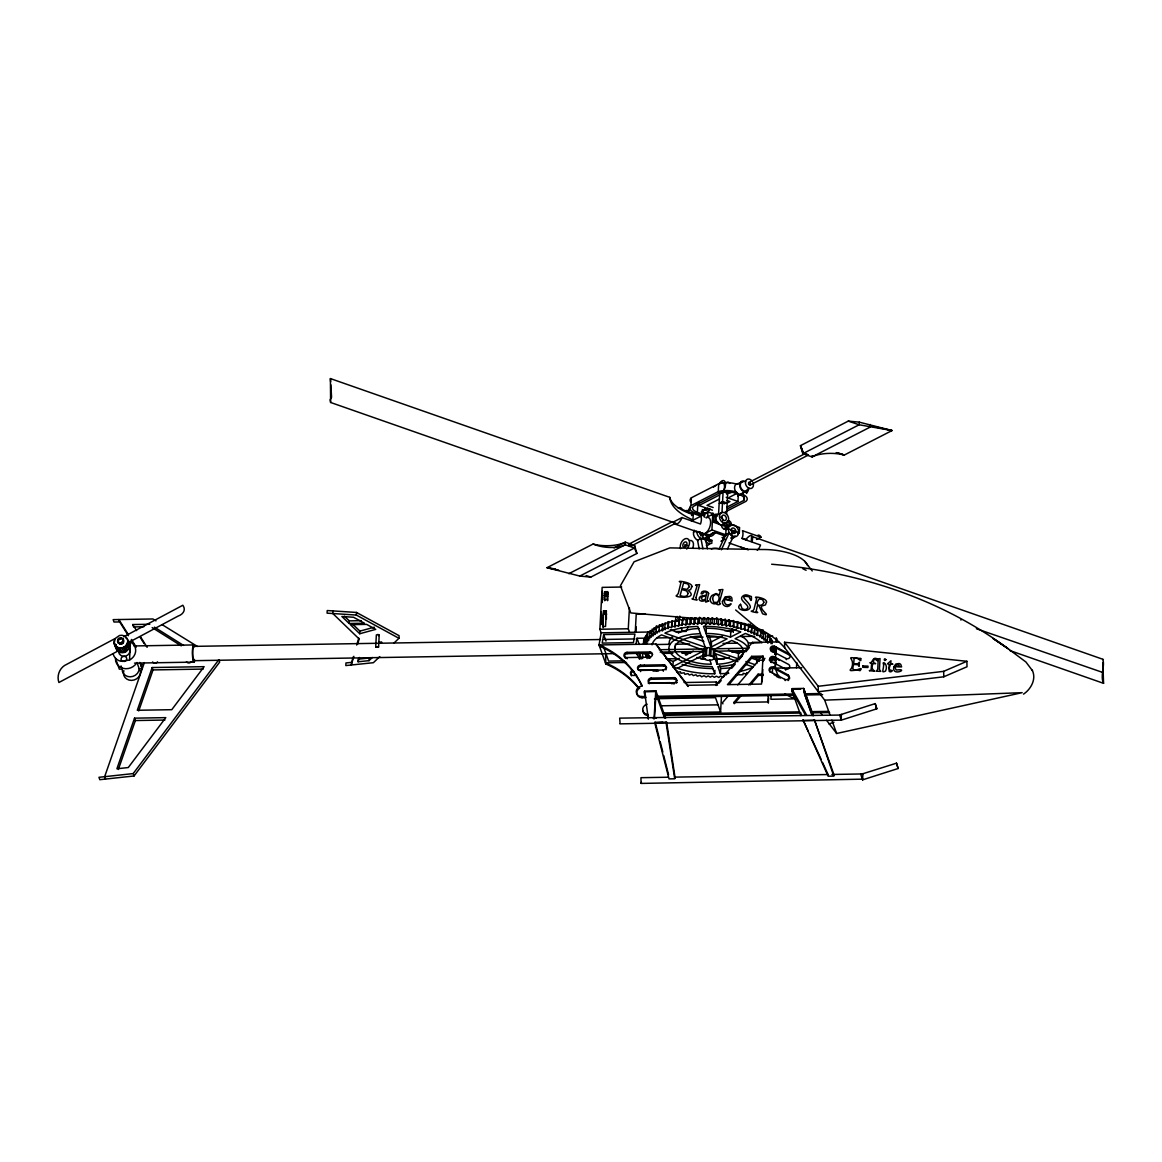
<?xml version="1.0" encoding="UTF-8"?>
<svg xmlns="http://www.w3.org/2000/svg" width="1162" height="1162" viewBox="0 0 1162 1162"><rect width="100%" height="100%" fill="white"/><g stroke="black" fill="none" stroke-linecap="round" stroke-linejoin="round"><path stroke-width="1.5" d="M125.496 637.662C131.451 640.044 125.467 648.556 120.557 647.902L120.499 652.478C126.411 654.061 131.829 647.19 128.488 641.86M775.911 646.668L775.272 668.135L778.671 677.664M776.071 641.293L776.172 637.72M118.509 640.32L118.568 638.577C131.19 635.73 115.241 650.328 118.568 638.577C113.934 646.087 127.762 644.707 122.446 639.289L123.012 639.042M602.497 592.605L602.497 596.15M775.824 657.707L775.272 668.135L801.853 667.685M775.998 654.221L776.376 647.263M776.652 642.034L776.826 638.563M113.193 654.003A11.504 10.327 -19.7 0 0 120.819 661.265L129.505 660.074L130.478 641.947L127.805 640.945M332.971 610.907L332.826 613.536L359.174 638.984L357.591 644.184M349.137 623.486L341.889 616.499L353.524 617.254L364.49 623.224L349.137 623.486L349.283 620.871L344.446 616.209M352.957 657.184L351.229 664.998L353.873 656.327M356.342 615.061L356.487 612.447L327.234 610.544L327.088 613.158L356.342 615.061L398.958 638.301L393.831 643.182M358.085 661.774L358.216 659.159L369.182 658.012L369.037 660.641L358.085 661.774L359.392 657.474M359.755 633.74L350.358 624.662L366.626 624.386L375.747 629.368L359.755 633.74L359.9 631.126L352.856 624.314M375.718 646.711L376.357 634.931L377.955 634.481L379.204 635.048L378.58 646.973L375.733 646.871L378.58 646.973M398.958 638.301L399.089 635.687L356.487 612.447M638.504 688.209A94.906 85.247 -19.7 0 0 605.838 664.025L599.026 644.954L601.161 632.825L599.882 629.252L602.148 587.376L621.685 587.042M600.754 624.357L601.291 612.127M601.858 601.655L602.424 591.182M602.192 601.001L602.279 602.526M602.381 597.5L602.453 598.72M607.581 591.647L607.581 600.696L607.392 595.133L604.56 595.176L604.748 600.739L604.327 599.548L604.748 591.705L607.581 591.647L607.9 594.871L607.479 593.68L604.632 593.724L605.068 594.915M603.122 627.698L603.427 612.97L606.273 612.926L606.419 619.186M629.572 632.346L628.293 628.773L629.426 607.842M634.568 545.414L634.423 548.028L636.907 553.461L590.79 577.107L579.78 576.062L547.011 567.681L593.114 544.034A23.008 8.7 -0.1 0 0 625.33 542.175L634.568 545.414L636.907 553.461M635.251 632.259L636.239 613.928L645.273 613.783M635.948 632.128L636.239 626.899M643.763 638.824L643.487 644.053L646.813 643.501L644.532 642.281L644.808 637.052M643.617 644.169L643.806 640.683M644.532 642.281L647.815 641.903L645.52 640.683L645.811 635.454M645.52 640.683L648.803 640.306L646.508 639.085L646.798 633.856M644.765 691.695L645.752 697.49M646.508 639.085L649.805 638.693L647.655 637.342L647.931 632.099L650.371 631.997M647.655 637.342L651.301 637.183L649.79 635.788L650.081 630.559L652.594 631.242M649.79 635.788L653.305 635.788L651.78 634.408L652.071 629.165L655.571 629.165M651.78 634.408L655.295 634.394L653.77 633.014L654.061 627.77L657.576 627.756M653.77 633.014L657.285 633L656.007 631.489L656.283 626.26L659.929 626.536M659.101 630.283L659.391 625.04L662.877 625.417L662.601 630.646L659.101 630.283L659.638 631.779L656.007 631.489M654.496 718.174L656.123 691.506L644.358 691.797L644.62 694.31L644.547 691.099L655.905 690.911L665.637 718.116M662.601 630.646L662.238 623.95L665.724 624.328M664.809 628.09L665.085 622.861L668.586 623.224L668.31 628.468L664.809 628.09L665.448 629.557L661.948 629.179M667.976 626.914L668.252 621.67L671.81 622.309L671.534 627.553L667.976 626.914L668.31 628.468M671.81 626.1L672.101 620.871L675.34 621.597L675.064 626.826L671.81 626.1L671.534 627.553M714.92 670.3L714.732 673.786A51.999 21.395 3.1 0 1 677.475 668.281L672.885 666.683L673.176 661.439L679.363 658.273M675.064 626.826L675.834 616.586M674.962 649.456L675.151 645.97M675.34 625.388L678.579 626.115L679.145 619.448L682.385 620.159L683.038 618.678L686.161 619.651L687.352 618.329L690.126 619.361L691.303 618.039L694.063 619.07L695.254 617.748L698.028 618.78L699.611 617.458L702.109 618.721L704.114 617.603L706.22 618.867L708.224 617.763L710.331 619.026L712.335 617.908L714.441 619.186L716.838 618.111L718.537 619.549L718.261 624.793L720.948 623.965L722.256 625.374L724.943 624.56L726.235 625.969L728.923 625.141L730.23 626.565L733.295 625.81L733.571 620.581L730.52 621.321L729.213 619.912L726.511 620.74L725.219 619.317L722.532 620.145L721.239 618.736L718.537 619.549M678.579 626.115L679.145 619.448M679.596 619.462L679.785 616.121M684.752 547.2L684.897 544.586L687.555 545.719M678.855 624.677L682.109 625.403L682.385 620.159M682.109 625.403L683.038 618.678L684.171 619.796M704.695 515.913A14.743 6.071 3.1 0 1 700.279 514.795L695.66 513.183A14.743 6.071 3.1 0 1 690.954 505.63L691.375 497.786L718.697 483.755A14.743 6.071 3.1 0 1 737.071 484.293L742.198 481.678M682.748 623.907L685.885 624.895L686.161 619.651M685.885 624.895L687.076 623.573L687.352 618.329M691.245 520.794L692.959 519.908L693.235 514.679A65.392 23.937 1.5 0 1 669.806 497.351L330.415 378.58L330.618 402.473L330.139 399.844L331.562 397.244L330.865 384.796M687.076 623.573L689.85 624.604L690.126 619.361M689.85 624.604L691.027 623.282L691.303 618.039L692.102 619.215M704.201 514.548A11.983 4.938 3.1 0 1 701.993 513.924L697.374 512.297L697.796 504.453A11.983 4.938 3.1 0 1 695.907 503.654M712.422 510.205L698.987 505.499L699.146 502.362M691.027 623.282L693.787 624.314L694.063 619.07M693.787 624.314L694.963 622.992L695.254 617.748L696.053 618.925M701.993 513.924L702.138 511.295M694.963 622.992L697.752 624.023L698.028 618.78M704.346 517.206L704.535 513.72L707.948 511.963L712.567 513.575L711.71 514.025M697.752 624.023L699.321 622.687L699.611 617.458L700.032 618.634M699.321 622.687L701.819 623.95L702.109 618.721M707.673 517.192L707.948 511.963M712.103 541.812L707.484 540.199L707.774 534.956L706.06 535.842L708.37 536.641L704.956 538.398L711.115 540.548M701.819 623.95L703.838 622.847L704.114 617.603L704.172 618.794M702.981 657.401L703.402 649.558C706.104 646.653 712.175 647.103 714.79 649.979L714.398 658.447C711.681 661.352 705.61 660.902 703.01 658.026L702.981 657.401C705.683 654.496 711.754 654.947 714.369 657.837L714.398 658.447M707.484 540.199L709.198 539.313L709.445 534.607M703.417 658.636L703.765 648.962L659.232 649.718M703.838 622.847L705.944 624.11L706.22 618.867M705.305 625.417L706.336 628.279L706.046 633.508A34.729 14.293 3.1 0 1 730.491 637.125L740.746 631.867A51.999 21.395 3.1 0 0 703.489 626.362L711.522 648.832L713.599 648.803L713.177 656.661M705.102 655.92L705.537 648.062L697.81 626.463A51.999 21.395 3.1 0 0 664.911 633.145L706.816 647.8L706.394 655.658M729.692 524.033L739.584 527.504L739.308 532.733L727.761 528.695L726.047 529.567L725.771 534.81L724.057 535.682L714.819 532.443L709.692 535.072L705.073 533.46L711.914 529.959L712.756 514.243L717.375 515.87M705.944 624.11L707.934 622.992L708.224 617.763L708.268 618.954M713.294 522.159L713.584 516.93L715.284 516.044L715.008 521.288L713.294 522.159L727.151 527.011M707.934 622.992L710.04 624.255L710.331 619.026M709.328 655.6L709.764 647.757L727.078 638.868A28.977 11.925 3.1 0 0 706.903 635.89M690.954 505.63L718.276 491.613L718.697 483.755M710.04 624.255L712.045 623.152L712.335 617.908L712.379 619.099M710.926 647.147L711.202 641.918L722.517 636.122M710.795 655.818L711.493 642.731L708.907 635.483M725.03 522.508A5.752 4.285 62.8 0 1 717.593 522.755A5.752 4.285 62.8 0 1 718.566 514.243L719.133 503.771L722.546 502.028L727.165 503.64L726.599 514.112A5.752 4.285 62.8 0 1 726.119 523.176A5.752 4.285 62.8 0 1 719.423 516.218A5.752 4.285 62.8 0 1 726.599 514.112M719.075 484.278A6.435 3.384 -70.7 0 1 724.246 480.836A6.435 3.384 -70.7 0 1 724.812 488.098A6.435 3.384 -70.7 0 1 719.728 492.804L719.162 503.277L722.575 501.519L727.194 503.146L727.761 492.673L723.142 491.061L693.264 506.443A11.983 4.938 3.1 0 0 697.374 512.297M716.518 619.259L716.838 618.111L716.562 623.34L714.165 624.415L714.441 619.186M714.034 659.043L714.383 649.369L731.682 640.48A28.977 11.925 3.1 0 1 742.402 648.323L743.259 650.705A28.977 11.925 3.1 0 1 738.219 658.796L734.82 660.539A28.977 11.925 3.1 0 1 716.998 664.17L714.31 656.617M722.546 502.028L721.98 512.5L718.566 514.243M722.575 501.519L723.142 491.061M716.998 664.17L717.288 658.927L715.56 654.104M716.155 685.478L716.344 681.992L684.055 682.53M720.948 623.965L721.239 618.736L720.542 619.854M722.256 625.374L722.532 620.145M728.806 673.205A51.999 21.395 3.1 0 1 720.411 673.699L720.687 668.455L719.67 665.594M726.047 529.567L723.737 528.768L728.865 526.139L729.14 520.896M724.943 624.56L725.219 619.317L724.522 620.435M663.182 712.96L720.6 711.986L721.457 696.285M726.235 625.969L726.511 620.74M728.923 625.141L729.213 619.912L728.516 621.031M730.23 626.565L730.52 621.321M730.491 637.125L730.782 631.881L736.635 628.889M726.918 507.111L737.957 501.447L738.378 493.603M734.355 622.12L737.55 621.641L737.26 626.87L734.064 627.349L733.571 620.581M727.601 508.753L743.68 500.502L743.941 495.796M737.957 623.108L741.138 622.614L740.862 627.858L737.667 628.337L737.55 621.641L736.156 622.614M741.472 651.49A28.977 11.925 3.1 0 1 738.509 653.567L738.219 658.796L714.819 650.604L713.729 651.693M741.545 624.081L744.726 623.602L744.45 628.831L741.254 629.325L741.138 622.614L739.744 623.587M745.147 625.069L748.662 624.706L748.459 626.231L751.93 626.115L751.64 631.358L748.168 631.46L748.372 629.935L744.857 630.312L744.726 623.602L743.346 624.575M751.582 536.568C750.303 551.718 757.421 526.066 745.67 539.604M748.168 631.46L748.662 624.706L746.963 625.563M715.545 648.774L748.081 648.222L748.372 642.993A34.729 14.293 3.1 0 0 740.862 635.919M751.422 627.538L754.893 627.436L754.617 632.665L751.131 632.782L751.93 626.115L749.926 626.884M754.37 628.845L757.856 628.744L757.566 633.973L754.094 634.089L754.283 630.603M757.348 630.167L761.066 630.196L760.776 635.425L757.058 635.396L757.856 628.744M756.796 663.517L756.985 660.031A51.999 21.395 3.1 0 0 761.633 657.009M762.025 633.159L765.555 633.435L765.264 638.664L761.749 638.403L763.143 637.125L763.434 631.881L759.904 631.605M763.042 656.138L761.531 684.069L727.441 684.636L751.683 656.341L763.042 656.138L763.274 660.829M762.141 681.76L762.809 669.544M767.501 636.398L769.956 636.689L769.665 641.918L765.99 641.497L767.385 640.218L767.661 634.975M768.3 694.949L767.922 701.935L733.832 702.502L734.253 703.693L741.182 695.602M770.958 643.763L771.248 638.534M768.343 703.126L768.634 697.883M772.193 643.704L772.381 640.218M771.089 695.777L770.9 699.263L795.767 698.841M772.323 673.088L772.599 667.86M774.633 652.536L771.713 651.577L774.56 650.836L774.749 647.35M774.705 654.235L774.909 647.307M774.822 654.351L775.025 650.865M802.942 451.059L802.797 453.688L812.035 456.913A23.008 8.7 -0.1 0 1 844.251 455.068L892.067 430.536L859.299 422.155L848.275 421.109L800.458 445.642L802.797 453.688L859.154 424.769L892.067 430.536L870.164 425.815M655.905 690.911L655.978 694.121L664.49 717.942L664.635 715.327L800.996 713.032L800.865 715.647L792.339 691.826L792.484 689.211L800.603 689.066M794.053 696.59L792.266 688.616L803.639 688.427L813.4 715.748M796.478 667.787L796.754 662.543M812.107 455.606L812.035 456.913L870.091 427.137L870.236 424.508M803.843 689.022L803.712 691.637L812.165 715.516M859.299 422.155L859.154 424.769L848.275 421.109M875.872 708.835L876.017 706.22M654.032 719.089L655.731 691.608M601.03 620.552L601.161 622.106L601.132 620.624M601.335 614.393L601.35 616.063M602.497 593.114L602.497 593.956M119.003 639.768L119.178 638.141M601.335 614.756L601.335 615.569M602.207 601.422C602.599 603.775 601.785 598.764 602.076 602.512M601.088 624.56L600.87 622.353M641.424 782.375L641.148 783.42L862.945 779.15M603.674 634.583L602.192 643.109L633.435 642.571L634.931 634.06L603.674 634.583L605.998 641.075M635.963 644.344L637.023 638.272L645.941 638.127M631.039 545.501L629.513 546.256L628.918 544.092L672.653 521.549M602.308 597.341L602.236 598.866M675.34 621.597L675.616 620.159L678.855 620.886M128.372 649.398L127.442 643.109A6.943 6.231 -19.7 0 0 119.454 635.512L115.14 638.519L114.196 643.327L116.069 644.823L116.49 649.602L118.887 651.882L120.499 652.478L124.043 647.002L124.058 652.419L126.673 644.634L125.743 651.766L127.442 643.109L178.062 616.107A10.937 7.597 -0.8 0 0 183.93 607.305L182.841 605.242L123.695 636.791M671.81 622.309L672.101 620.871M746.687 672.609L746.396 674.047L743.157 673.321L742.881 674.759L736.112 674.759M120.311 639.071L120.616 637.778M602.119 600.856L602.119 602.294M644.547 691.099L648.352 719.191M655.978 694.121L656.269 691.898M805.135 714.499L792.339 691.826L792.266 688.616M792.339 691.826L792.629 689.603M803.639 688.427L812.514 714.703M121.051 638.969L121.356 637.851M620.072 723.345L619.68 718.131L841.608 715.037M356.676 645.041L358.797 638.098M144.379 662.645L104.653 776.695L105.495 779.077M134.531 718.16L116.897 768.779L128.27 767.545L165.788 717.637L134.531 718.16L135.388 720.542L118.335 769.476M152.178 667.54L137.29 710.272L171.773 709.692L204.12 666.668L152.178 667.54L153.021 669.922L138.728 710.941M751.131 632.782L751.64 631.358M757.058 635.396L757.566 633.973M754.094 634.089L754.617 632.665M687.032 629.731L688.34 626.391M117.522 650.894L118.8 647.713L120.557 647.902L118.887 651.882L120.557 647.902M719.365 548.449L725.8 534.549L729.213 532.792L733.237 536.568L727.514 548.929M721.355 549.786L729.213 532.792M731.232 534.68L733.527 530.714L731.828 531.586L734.718 532.603M379.219 635.193L378.362 635.643M378.914 642.078L381.761 642.194L380.555 642.804M667.99 777.233L640.959 777.683L641.032 783.391M841.273 714.398L841.317 720.135L876.845 708.805L875.189 703.62L839.661 714.95L841.317 720.12L619.854 723.868M862.887 774.604L862.553 779.862L898.182 768.503L896.454 763.085L897.296 765.569M834.243 775.49L814.344 719.598L833.808 776.114L828.128 776.201L802.986 719.786L808.258 731.276M133.194 773.587L218.834 659.696L219.691 662.079L134.051 775.969L99.816 779.687L98.959 777.305L133.194 773.587L134.051 775.969M760.776 635.425L759.628 636.849L763.143 637.125M778.656 641.932L752.439 642.368L716.082 684.825L687.672 685.304L655.847 644.009L599.026 644.954A94.906 85.247 -19.7 0 1 642.208 686.074A5.752 5.171 -19.7 0 0 636.253 691.405A5.752 5.171 -19.7 0 0 641.642 696.546L642.078 697.737L645.68 697.679M718.857 683.285L721.195 680.54M725.887 675.064L728.225 672.319M731.755 668.223L735.27 664.112M738.785 660.001L742.3 655.891M745.83 651.78L749.345 647.67M729.024 684.476L752.104 657.532L763.478 657.329M728.327 695.849L722.459 702.69L722.895 703.881M737.71 684.897L758.83 660.234L764.073 660.147M733.832 702.502L739.598 695.762M748.836 684.984L758.074 674.207L762.94 674.12M750.42 684.825L758.495 675.398L763.361 675.311M724.434 675.848L723.258 677.155L720.469 676.139L718.9 677.461L716.402 676.197L714.383 677.315L712.277 676.052L710.287 677.155L708.181 675.892L706.176 676.996L704.056 675.732L701.659 676.807L699.96 675.354L697.273 676.182L695.965 674.773L693.278 675.601L691.986 674.178L689.298 675.006L687.991 673.597L684.926 674.338L684.157 672.798L680.961 673.277L680.424 671.781L677.359 672.29L676.821 670.794M805.106 453.601L748.648 482.564L748.56 484.423L749.94 485.12L808.447 454.996M750.187 484.99L750.55 483.828M369.037 660.641L372.319 657.489M379.771 656.603L373.38 662.703L345.826 665.565L345.956 662.95L351.36 662.384M765.264 638.664L763.855 639.942L767.385 640.218M116.49 649.602L118.8 647.713L119.657 650.095L58.899 682.501A13.871 12.767 -75.5 0 1 64.506 665.521L114.617 638.795A8.395 7.989 71.2 0 0 119.657 650.095M118.8 647.713L117.173 647.118L115.895 648.091L114.196 643.327M1023.533 694.135C1031.014 689.11 1036.635 678.942 1032.219 670.183M648.556 658.229L650.589 657.024L647.263 656.385L649.456 655.339L646.13 654.7L648.323 653.669L644.997 653.029M767.632 643.123L769.665 641.918M685.551 655.092L693.293 651.112M672.885 666.683L703.838 650.778M614.059 547.956L625.33 542.175L625.185 544.789L568.828 573.708M698.987 505.499L719.481 494.983M682.007 517.555L673.132 522.116A8.628 4.532 -70.7 0 0 682.007 517.555L700.483 524.018A8.628 4.532 -70.7 0 0 700.918 516.175L682.428 509.697A8.628 4.532 -70.7 0 0 678.216 508.055M719.307 499.05L707.019 505.354L713.177 507.518M630.646 546.314L675.805 523.147M691.535 515.55L693.235 514.679M702.211 509.987L703.054 509.552A5.752 3.021 -70.7 0 0 705.319 513.313L707.092 512.398A5.752 3.021 -70.7 0 0 709.285 508.898M701.296 511.672L707.6 508.433M729.678 497.118L737.55 493.08M579.78 576.062L634.423 548.028L625.185 544.789A23.008 10.211 6.4 0 1 593.114 544.034M746.396 491.134L741.269 493.763A14.743 6.071 3.1 0 1 745.989 501.316L725.088 512.035M737.681 495.956L740.891 494.3M692.044 520.721L700.918 516.175M727.194 502.986L729.925 501.592L726.846 500.502M712.756 514.243L705.93 517.758A8.628 4.532 -70.7 0 1 710.621 522.973A8.628 4.532 -70.7 0 1 705.073 533.46M694.513 531.789L696.822 531.15A6.435 4.793 62.8 0 0 701.688 538.805A6.435 4.793 62.8 0 0 707.164 534.738L701.993 532.937L700.279 533.823L703.17 534.825M707.397 548.798L705.436 538.355L700.962 538.485L697.549 540.243L699.175 548.943M720.992 541.245L723.548 539.923M737.594 533.605L739.308 532.733M730.956 537.745L733.237 536.568M756.535 539.458L760.965 537.193A8.628 4.532 -70.7 0 0 758.06 535.13M677.461 668.281L703.809 654.787M713.134 650.008L714.383 649.369M748.648 482.564L750.056 482.84M629.107 543.889L630.748 544.47M808.258 455.199L806.326 453.587M773.224 647.132L771.031 648.178L774.429 648.977L771.641 649.878L774.56 650.836M818.208 686.292L943.675 671.345L966.9 661.294L967.002 666.756L943.762 676.807L818.295 691.753L818.208 686.292L784.553 642.252L966.9 661.294M722.285 502.71L722.052 503.524M724.071 503.712L724.492 503.03L723.345 502.623M752.903 628.192L754.893 627.436M896.468 763.187L860.81 774.386L862.538 779.818M359.9 631.126L374.295 627.189M1102.694 659.435C1105.309 665.056 1099.935 675.964 1103.551 683.329L1009.749 650.502M833.996 722.198L828.956 723.955M826.56 720.28L836.625 733.483L1022.139 692.668L824.7 700.134L784.64 647.713A84.303 76.431 -11 0 0 725.901 620.886M760.965 632.389L763.434 631.881M763.085 633.929L765.555 633.435M767.341 637.037L769.956 636.689M773.689 657.866L770.406 658.258L772.701 659.464L769.418 659.856M699.19 628.482L693.336 628.903A40.263 16.573 3.1 0 0 678.347 632.898M700.366 633.61L693.06 634.147A40.263 16.573 3.1 0 0 669.341 650.749A40.263 16.573 3.1 0 0 704.579 666.349L712.175 666.639L714.732 673.786M701.209 635.992L695.355 636.413A34.511 14.205 3.1 0 0 674.861 646.929L675.02 650.647A34.511 14.205 3.1 0 0 705.218 664.025L711.318 664.257L709.706 659.725M608.016 592.838L605.17 592.896L604.748 591.705M604.981 596.367L607.828 596.324M604.327 599.548L607.16 599.505M603.528 611.139L606.361 611.096M128.401 635.73L119.686 621.931L114.007 622.019L113.15 619.636L152.919 618.968L155.984 620.871M603.848 614.161L606.695 614.117M143.841 626.754L133.601 626.928L132.758 624.546L149.796 624.255M349.283 620.871L361.222 620.668M599.882 629.252L628.293 628.773M601.161 632.825L649.703 632.012M675.02 631.591L686.379 631.387M724.841 630.748L731.842 630.632M756.317 630.211L763.303 630.094M133.979 645.956L193.502 644.939M656.661 637.938L672.711 637.677M690.562 637.372L703.054 637.154M708.413 637.067L720.905 636.863M740.528 636.529L754.806 636.282M767.298 636.079L772.657 635.992M193.546 646.377L600.551 639.521M604.167 639.449L634.917 638.94M656.022 644.547L670.009 644.3M675.253 644.213L689.647 643.98M722.982 643.414L737.318 643.167M748.372 642.993L760.297 642.789M627.015 652.332L649.732 651.955A2.876 2.585 -19.7 0 1 652.434 654.526A2.876 2.585 -19.7 0 1 649.456 657.184L626.725 657.576A2.876 2.585 -19.7 0 1 624.023 655.005A2.876 2.585 -19.7 0 1 627.015 652.332L627.436 653.523A2.876 2.585 -19.7 0 0 625.752 658.433M660.205 652.1L702.836 651.374M714.456 651.185L746.091 650.647M193.996 660.684L613.667 653.61M626.318 653.407L637.183 653.218A7.19 1.118 89 0 1 636.602 652.608M627.436 653.523L650.168 653.146A2.876 2.585 -19.7 0 1 652.55 654.409M646.13 653.698L642.557 653.756L642.659 658.578M662.195 653.422L672.9 653.247M681.818 653.088L690.751 652.942M731.799 652.245L742.503 652.071M134.516 663.124L194.039 662.122M142.476 664.809L140.82 663.575L142.054 668.789L139.222 668.833A8.628 7.756 -19.7 0 1 130.275 676.821A8.628 7.756 -19.7 0 1 122.17 669.123L119.337 669.167L116.49 661.222M624.241 660.829L608.612 661.091L603.354 646.377M153.021 669.922L203.176 669.08M626.521 662.471L605.417 662.834A94.906 85.247 -19.7 0 1 638.083 687.018M769.317 660.06L776.303 659.943M772.89 662.616L776.434 662.558M640.509 665.187L663.241 664.795A2.876 2.585 -19.7 0 1 665.928 667.366A2.876 2.585 -19.7 0 1 662.95 670.038L640.218 670.416A2.876 2.585 -19.7 0 1 637.531 667.845A2.876 2.585 -19.7 0 1 640.509 665.187L640.93 666.378A2.876 2.585 -19.7 0 0 638.011 669.719M640.93 666.378L663.662 665.986A2.876 2.585 -19.7 0 1 665.913 669.878M638.65 670.111L656.123 669.82A2.876 2.585 -19.7 0 1 658.52 671.084M653.059 671.07L656.545 671.011A2.876 2.585 -19.7 0 1 657.285 671.084M636.616 675.369L633.116 675.442A2.876 2.585 -19.7 0 1 632.665 670.3M651.156 678.085L673.887 677.693A2.876 2.585 -19.7 0 1 676.589 680.264A2.876 2.585 -19.7 0 1 673.611 682.936L650.88 683.314A2.876 2.585 -19.7 0 1 648.178 680.743A2.876 2.585 -19.7 0 1 651.156 678.085L651.591 679.276A2.876 2.585 -19.7 0 0 648.672 682.617M651.591 679.276L674.309 678.884A2.876 2.585 -19.7 0 1 676.952 680.787M648.643 683.024L669.617 682.66A2.876 2.585 -19.7 0 1 672.014 683.939M648.164 683.14L676.865 682.66M641.642 696.546L644.852 696.488M794.183 693.975L657.823 696.27L657.677 698.885L654.438 698.943M821.055 693.525L805.557 693.787L805.411 696.401L803.988 689.415M656.515 697.49L793.733 695.181M804.569 694.992L822.623 694.687M658.084 698.667L715.501 697.694L720.6 711.986M660.626 705.813L718.043 704.84M135.388 720.542L164.917 720.048M664.286 714.136L799.688 711.856M810.524 711.667L828.579 711.362M829.581 712.553L812.369 712.843L812.223 715.458L805.978 697.984M653.131 718.131L656.385 718.087M662.747 722.198L654.627 722.328L669.036 778.889L674.715 778.787L666 722.139M802.564 720.411L813.923 720.222M675.195 777.117L828.332 774.531M831.934 774.473L862.553 773.95M116.069 644.823L114.791 644.837L117.173 647.118M666.828 658.752L677.577 658.839M700.86 659.028L704.448 659.057M716.983 659.159L724.144 659.217M699.437 618.809L630.806 612.94L620.435 585.764L634.074 561.783L669.864 547.883L761.822 549.524A40.263 16.573 3.1 0 1 807.561 565.531M771.655 564.238C855.784 571.283 939.041 597.718 1007.338 648.149L1025.93 662.006L1032.481 670.692M723.316 503.131L724.58 503.683M555.451 568.988L547.011 567.681L558.791 570.222M647.931 632.099L650.589 632.651M862.741 779.673L862.291 778.918M586.142 575.539L590.79 577.107M698.115 531.6L700.701 532.486M976.385 628.729L1102.767 672.464M837.526 452.715L844.251 455.068A23.008 10.211 6.4 0 0 841.738 454.11M718.624 492.209L719.699 493.472A5.752 3.021 -70.7 0 0 723.113 491.715L727.732 493.327A8.134 7.321 22.5 0 0 731.639 492.296M726.192 497.336L737.957 501.447M715.008 521.288L718.087 522.363M722.706 523.975L728.865 526.139M760.965 537.193L742.489 530.714A8.628 4.532 -70.7 0 1 742.068 538.572L760.544 545.036A8.628 4.532 -70.7 0 1 757.232 550.294M752.25 536.568L1103.348 659.45M725.451 527.882L727.761 528.695M742.01 538.209L747.05 539.981M711.914 529.959L725.771 534.81M330.618 402.473L674.861 522.944M674.861 524.018L707.193 535.333M728.937 542.944L748.502 549.786M709.198 539.313L712.277 540.403M670.227 629.673L678.637 632.607M690.402 636.732L703.838 641.424M728.472 650.052L738.509 653.567M750.826 657.881L756.985 660.031M656.283 626.26L658.578 627.059M745.917 661.498L755.155 664.722M714.746 653.523L737.914 661.614M745.612 664.315L753.31 667.003A51.999 21.395 3.1 0 1 738.741 671.738M602.105 599.505L602.352 601.335L602.09 599.795M802.971 568.857L806.137 570.266M659.391 625.04L661.454 625.955M960.872 619.869L960.989 620.087M122.446 639.289L123.68 640.858L122.388 642.208L123.288 642.847M786.325 659.653L785.904 658.462L771.568 650.851A2.876 2.585 -19.7 0 1 770.726 647.292A2.876 2.585 -19.7 0 1 774.647 646.275L788.983 653.872L789.419 655.063A2.876 2.585 -19.7 0 1 790.407 656.007M774.647 646.275L775.083 647.466L789.419 655.063M774.081 656.748L788.417 664.344A2.876 2.585 -19.7 0 1 789.274 667.903A2.876 2.585 -19.7 0 1 785.338 668.934L771.002 661.323A2.876 2.585 -19.7 0 1 770.159 657.765A2.876 2.585 -19.7 0 1 774.081 656.748L779.295 660.466M785.192 680.583L784.771 679.392L770.435 671.796A2.876 2.585 -19.7 0 1 769.593 668.237A2.876 2.585 -19.7 0 1 773.514 667.206L787.851 674.817L788.286 676.008A2.876 2.585 -19.7 0 1 789.448 678.928M773.514 667.206L773.95 668.397L788.286 676.008M774.052 674.672L780.414 678.056M784.786 693.888L791.162 697.258A2.876 2.585 -19.7 0 0 794.605 696.793M718.944 492.368L719.728 492.804M712.045 623.152L714.165 624.415M162.128 624.648L197.38 646.435M154.401 627.131L183.509 645.404M152.178 627.596L181.287 645.854M1007.338 648.149L993.074 638.49L1008.398 648.875M757.217 628.061L735.648 609.977M675.616 620.159L677.097 621.234M121.778 642.63L122.809 643.399M121.08 642.906L122.199 643.821M716.562 623.34L718.261 624.793M754.312 656.675L758.234 660.147M120.34 643.007L121.502 644.097M119.613 642.935L120.761 644.198M804.656 561.231L812.238 570.963M820.023 711.856L822.202 714.935M664.432 664.722L666.625 667.569M674.309 677.533L676.502 680.38M118.931 642.688L120.035 644.126L117.638 640.436L118.379 642.935L117.769 639.754L118.117 642.31M876.816 708.776L876.032 706.409M898.153 768.46L897.311 765.976M132.758 624.546L136.593 630.617M140.428 636.689L147.138 647.336M140.326 637.56L144.161 643.632M128.517 634.873L118.829 619.549L119.686 621.931M131.422 639.478L136.259 647.147M131.306 640.335L134.211 644.925M792.092 689.298L806.588 714.993M733.295 625.81L734.064 627.349M809.754 734.558L821.04 759.178M822.536 762.461L827.809 773.95M802.317 449.709L800.458 445.642L802.869 452.381M662.238 623.95L662.877 625.417M128.721 643.08L129.316 644.605M645.186 653.538L647.132 658.593M639.289 658.956L637.546 654.148A8.628 1.336 89 0 1 636.21 652.724M824.7 700.134L830.075 715.153M831.861 720.149L836.625 733.483M785.338 668.934L785.759 670.125M771.002 661.323L771.423 662.514A2.876 2.585 -19.7 0 1 770.856 662.108M752.439 642.368L752.86 643.559M758.83 660.234L759.251 661.425M751.683 656.341L752.104 657.532M758.074 674.207L758.495 675.398M720.411 673.699L717.855 666.552A34.729 14.293 3.1 0 0 734.152 664.185M716.344 681.992L717.477 685.173M677.141 616.441L678.855 621.205M681.208 627.8L682.399 631.126M687.672 685.304L688.093 686.495L655.847 644.009M673.887 677.693L674.309 678.884M673.611 682.936L674.033 684.127M663.241 664.795L663.662 665.986M662.95 670.038L663.371 671.229M649.732 651.955L650.168 653.146M656.123 669.82L656.545 671.011M649.456 657.184L649.878 658.375M637.023 638.272L639.231 644.46M644.344 665.114L644.779 666.305M638.868 652.463L641.192 658.956M640.218 670.416L640.654 671.607M626.725 657.576L627.16 658.767M602.265 596.455L602.555 597.617M601.146 617.109L601.35 618.039M601.088 618.169L601.379 619.346M600.783 624.038L600.856 622.643M139.789 662.427L142.054 668.789M136.956 662.485L139.222 668.833M121.037 665.942L122.17 669.123M876.003 706.031L875.189 703.62M744.45 628.831L744.857 630.312M737.26 626.87L737.667 628.337M740.862 627.858L741.254 629.325M732.525 628.468L733.411 631.983M659.261 738.03L655.266 722.285L654.831 722.895L666.625 722.096L675.151 778.162M660.147 741.53L662.805 752.017M663.691 755.518L668.571 774.763M750.463 624.183L751.335 627.698M748.851 623.95L749.722 627.451M732.205 628.424L733.077 631.939M128.416 641.773L129.461 646.232M701.993 532.937L703.199 538.413M668.252 621.67L668.586 623.224M700.962 538.485L702.923 548.929M127.994 641.656L129.142 647.873M330.415 378.58L330.633 381.688M1102.84 662.558L1103.551 683.329M703.431 650.168L661.527 634.888A51.999 21.395 3.1 0 0 652.027 644.837M639.725 653.799L639.826 658.883M605.605 653.509L605.838 664.025M943.675 671.345L943.762 676.807M784.553 642.252L784.64 647.713M157.524 661.846A2.876 2.585 -19.7 0 1 152.6 661.933M191.367 661.643A2.876 2.585 -19.7 0 1 186.457 661.715M718.276 491.613A14.743 6.071 3.1 0 1 736.65 492.151M688.529 512.486A5.752 4.285 62.8 0 1 690.998 507.344M743.68 500.502A11.983 4.938 3.1 0 0 739.569 494.649L734.95 493.022A11.983 4.938 3.1 0 0 720.585 492.427M690.62 501.752A14.743 6.071 3.1 0 1 691.375 497.786M706.133 538.456A2.876 2.135 62.8 0 1 704.956 538.398M730.099 525.311A6.435 4.793 62.8 0 1 738.495 530.395A6.435 4.793 62.8 0 1 732.786 536.394A6.435 4.793 62.8 0 1 729.213 526.241M735.023 535.711A6.435 4.793 62.8 0 1 731.159 538.587M726.25 535.348A6.435 4.793 62.8 0 1 725.495 533.852M753.049 482.709A5.04 3.747 62.8 0 1 749.534 488.461A5.04 3.747 62.8 0 1 745.713 480.879A5.04 3.747 62.8 0 1 752.453 481.533M748.139 488.955A5.04 3.747 62.8 0 1 741.269 488.65A5.04 3.747 62.8 0 1 743.491 481.62M836.175 452.628A23.008 10.211 6.4 0 1 839.022 453.296M697.273 504.584A5.752 4.285 62.8 0 1 698.478 504.831M701.252 514.911A5.752 4.285 62.8 0 1 700.25 515.405M712.408 515.449A5.752 2.368 3.1 0 1 718.406 514.229M715.08 515.057A4.314 1.772 3.1 0 1 717.128 514.781M698.275 540.548A6.435 4.793 62.8 0 1 694.251 530.206M700.584 533.924A2.876 2.135 62.8 0 1 700.817 536.002M704.23 534.244A2.876 2.135 62.8 0 1 701.398 535.348A2.876 2.135 62.8 0 1 699.756 531.63M725.437 535.726A5.752 3.021 -70.7 0 1 722.023 537.483M726.424 482.593A6.435 3.384 -70.7 0 1 729.707 483.45M728.995 490.727A6.435 3.384 -70.7 0 1 727.252 493.24M711.042 534.128A8.628 4.532 -70.7 0 1 705.479 533.431M732.118 531.688A2.876 2.135 62.8 0 1 732.35 533.779M747.181 489.492A14.743 6.071 3.1 0 1 746.411 493.458M689.226 510.133A5.04 3.747 62.8 0 1 689.691 509.174M686.132 510.641A5.04 3.747 62.8 0 1 688.194 510.743M713.613 487.241A5.752 2.368 3.1 0 1 713.976 486.66M714.703 486.152A5.752 2.368 3.1 0 1 715.734 485.76M743.564 491.947A5.752 4.285 62.8 0 1 738.088 493.908A5.752 4.285 62.8 0 1 734.602 486.965A5.752 4.285 62.8 0 1 739.453 483.799M748.924 488.025A5.752 4.285 62.8 0 1 743.607 491.482A5.752 4.285 62.8 0 1 739.802 483.9A5.752 4.285 62.8 0 1 745.772 481.765M725.814 528.158A2.876 2.135 62.8 0 1 722.866 528.26A2.876 2.135 62.8 0 1 721.689 524.687M642.078 697.737A5.752 5.171 -19.7 0 1 639.768 688.02M599.461 646.145A94.906 85.247 -19.7 0 1 641.932 685.769M649.34 683.764A2.876 2.585 -19.7 0 1 648.919 683.241M676.88 682.138A2.876 2.585 -19.7 0 1 676.56 682.777M788.649 680.119A2.876 2.585 -19.7 0 1 788.039 680.54M769.869 672.043A2.876 2.585 -19.7 0 1 773.95 668.397M771.002 651.112A2.876 2.585 -19.7 0 1 775.083 647.466M770.435 661.57A2.876 2.585 -19.7 0 1 774.517 657.939M788.983 653.872A2.876 2.585 -19.7 0 1 789.84 657.431A2.876 2.585 -19.7 0 1 785.904 658.462M776.971 676.821A2.876 2.585 -19.7 0 1 778.758 675.572M776.536 675.63A2.876 2.585 -19.7 0 1 777.639 674.657M648.454 715.603A5.752 5.171 -19.7 0 1 643.065 710.461M631.576 675.892A2.876 2.585 -19.7 0 1 633.827 671.389M648.033 714.412A5.752 5.171 -19.7 0 1 647.118 704.143M787.851 674.817A2.876 2.585 -19.7 0 1 788.707 678.376A2.876 2.585 -19.7 0 1 784.771 679.392M140.311 670.372A8.628 7.756 -19.7 0 1 131.553 680.395A8.628 7.756 -19.7 0 1 123.855 670.648M130.478 641.947A11.504 10.327 -19.7 0 1 129.505 660.074M128.532 647.336A5.752 5.171 -19.7 0 1 125.511 656.138A5.752 5.171 -19.7 0 1 118.902 649.848M123.811 651.374A5.752 5.171 -19.7 0 1 122.33 651.577M119.526 650.923A5.752 5.171 -19.7 0 1 118.393 650.11M194.664 660.553A8.628 1.336 89 0 1 192.848 659.144A8.628 1.336 89 0 1 192.718 647.495A8.628 1.336 89 0 1 194.504 646.871M194.519 659.377A7.19 1.118 89 0 1 192.936 657.707A7.19 1.118 89 0 1 193.023 647.684M193.27 646.798A7.19 1.118 89 0 1 193.836 646.435M136.419 663.328A11.504 10.327 -19.7 0 1 123.375 668.411A11.504 10.327 -19.7 0 1 115.503 658.447M123.012 661.498A2.876 2.585 -19.7 0 1 121.647 657.503A2.876 2.585 -19.7 0 1 126.295 657.416A2.876 2.585 -19.7 0 1 124.479 661.483M669.254 644.053A40.263 16.573 3.1 0 1 671.97 637.081M713.294 668.557A51.999 21.395 3.1 0 1 682.123 664.403M673.176 661.439A51.999 21.395 3.1 0 1 665.753 658.273M730.724 667.787A51.999 21.395 3.1 0 1 720.687 668.455M748.081 648.222A34.729 14.293 3.1 0 0 735.096 638.722L745.336 633.464A51.999 21.395 3.1 0 1 761.793 642.978M706.336 628.279A34.729 14.293 3.1 0 1 730.782 631.881M705.508 658.796A34.511 14.205 3.1 0 1 696.779 657.503M687.134 654.7A34.511 14.205 3.1 0 1 682.428 652.492M729.46 657.329A28.977 11.925 3.1 0 1 717.288 658.927M764.916 658.317A51.999 21.395 3.1 0 1 762.577 661.163M727.732 493.327A5.752 3.021 -70.7 0 1 726.875 494.286M719.467 484.205A5.752 3.094 -78.6 0 1 723.97 483.712A5.752 3.094 -78.6 0 1 723.113 491.715M709.808 508.477A6.435 3.384 -70.7 0 1 705.45 513.735A6.435 3.384 -70.7 0 1 702.705 509.915M720.774 516.974A2.876 2.135 62.8 0 1 722.822 521.041M727.978 520.837A2.876 2.135 62.8 0 1 731.319 524.091A2.876 2.135 62.8 0 1 728.08 525.703A2.876 2.135 62.8 0 1 727.47 521.099M692.959 519.908A60.497 27.568 4.8 0 1 669.806 497.351M740.717 547.229A60.497 22.151 1.5 0 1 747.311 549.553M709.851 542.915A5.752 4.285 62.8 0 1 706.394 545.472M711.957 543.09A5.752 4.285 62.8 0 1 704.738 539.458M724.899 538.979A8.628 4.532 -70.7 0 1 722.241 540.345M680.612 548.653A6.435 4.125 -64.7 0 1 683.111 540.083A6.435 4.125 -64.7 0 1 689.182 540.504A6.435 4.125 -64.7 0 1 686.684 549.089M689.473 540.533A6.435 4.125 -64.7 0 1 692.567 548.333M713.047 532.632A5.752 3.021 -70.7 0 1 712.146 533.271M710.418 540.664A2.876 2.135 62.8 0 1 706.816 538.848M712.989 513.023A6.435 3.384 -70.7 0 1 712.059 514.156M724.986 534.956A8.628 4.532 -70.7 0 1 722.59 538.166M715.748 531.731A8.628 4.532 -70.7 0 1 708.515 535.435M707.934 508.157A2.876 1.511 -70.7 0 1 705.959 510.365A2.876 1.511 -70.7 0 1 704.826 508.477M711.304 548.972A5.752 2.368 3.1 0 1 719.336 548.842M602.468 595.089L602.468 595.83L602.468 595.089M860.722 658.505C861.826 664.504 857.817 655.47 854.026 658.956L853.75 663.763L857.745 663.807L859.386 662.18L859.139 666.407L857.977 664.737L853.707 664.417C849.161 676.749 865.632 663.938 860.025 670.663C855.653 668.905 846.793 672.929 851.543 668.237C856.133 656.675 842.101 656.864 860.722 658.505M710.214 599.171C709.633 602.802 714.18 605.329 717.056 603.107C715.342 606.143 723.33 604.24 719.263 602.86L722.895 589.483L718.813 589.889L720.295 591.109L719.307 594.973L716.053 593.55L712.059 595.38A6.972 6.26 -4.9 0 0 710.418 598.154L710.214 599.171M883.686 664.693C883.396 670.968 880.912 673.103 885.589 671.07C888.828 663.662 881.217 660.219 883.686 664.693M722.43 601.538C721.791 605.141 726.294 607.9 729.271 605.881C734.457 600.652 727.586 607.392 725.378 603.761A4.633 4.154 -4.9 0 1 724.434 601.437L724.681 599.432L732.147 601.001L731.784 597.864A3.965 3.559 -4.9 0 0 729.954 596.411L725.146 596.818L722.43 601.538M740.557 604.298L741.952 608.409A5.069 4.546 -4.9 0 0 745.525 609.513C754.123 605.968 735.43 600.217 743.782 595.438C746.382 593.84 749.025 595.946 751.393 596.542C751.364 597.37 752.075 604.806 749.199 596.803C735.895 594.247 751.204 602.86 750.318 607.334C748.154 613.42 733.629 609.382 740.557 604.298M878.182 660.234L877.731 669.399L876.264 671.2L880.796 671.36L879.416 669.457L880.041 658.563L876.758 659.464L878.182 660.234M708.646 593.448L707.004 600.391L708.718 601.044L705.755 602.105L704.927 600.246C702.763 602.366 697.607 600.856 699.437 597.442C701.049 594.378 707.847 597.283 706.481 592.707C703.867 589.25 703.286 595.423 701.107 593.709C700.918 590.049 707.803 590.427 708.646 593.448M603.543 610.791L602.686 626.507L605.533 626.449L606.39 610.747L603.543 610.791M712.582 598.793L713.788 602.366L717.259 602.366C723.025 595.685 713.758 590.398 712.582 598.793M862.8 665.957L862.712 667.308L867.941 667.482L868.029 666.131L862.8 665.957M869.452 670.663C881.595 671.97 868.072 671.462 873.272 663.531L875.669 663.604L873.316 662.877L873.839 659.522L875.625 659.246C876.613 662.18 879.954 659.696 876.773 658.622C872.299 656.574 872.735 663.386 869.844 662.761L871.616 663.473L871.108 670.053L869.452 670.663M887.637 663.691L889.09 664.039L889.148 671.258A1.801 1.598 -3.2 0 0 891.109 671.723C895.815 668.484 885.676 673.655 890.746 664.083L892.91 664.156L890.789 663.458L890.949 660.757L887.637 663.691M691.942 586.563L690.562 589.599L688.064 590.412C700.628 599.882 671.055 597.268 676.88 595.293L678.288 593.462L681.005 582.365C673.597 579.882 692.596 582.104 691.942 586.563M729.968 598.488L729.852 599.868L724.856 598.822L727.252 596.76L729.968 598.488M766.542 602.061L765.395 604.952L761.473 606.128C760.093 610.457 772.294 617.138 762.621 613.812L759.091 605.925L757.421 605.576L756.113 611.532C762.708 614.437 746.527 610.616 752.613 611.139L754.007 609.295L756.738 598.212C750.972 595.67 766.876 597.718 766.542 602.061M701.282 597.994L702.458 600.129L705.116 599.548L706.147 595.845L702.661 596.571L701.282 597.994M688.064 593.346C687.86 597.283 682.631 596.876 680.133 595.438L681.774 589.526L686.597 590.906L688.064 593.346M893.868 666.785C891.443 677.373 910.267 668.005 896.57 670.082A3.864 3.413 -3.2 0 1 895.379 668.339L895.234 666.712L901.625 666.915L900.768 664.446A3.312 2.934 -3.2 0 0 899.01 663.546L895.815 664.039L893.868 666.785M696.038 597.544L696.183 599.331C700.759 601.132 688.34 598.575 693.046 598.691L697.026 586.229L695.559 585.023L699.626 584.617L696.038 597.544M689.502 586.578L686.916 589.366L682.05 588.553L683.59 583.004L687.643 583.832L689.502 586.578M763.87 602.192C762.562 607.479 752.991 606.172 759.28 598.909L762.504 599.592L763.87 602.192M885.923 659.667C883.556 662.703 883.846 656.501 885.923 659.667M895.568 665.274L895.263 666.189L899.548 666.334L898.197 664.17L895.568 665.274M731.218 530.075A2.876 2.135 62.8 0 0 734.689 533.343A2.876 2.135 62.8 0 0 734.689 528.725A2.876 2.135 62.8 0 0 731.218 530.075M685.304 546.924A2.876 1.845 -64.7 0 0 686.466 542.218A2.876 1.845 -64.7 0 0 682.936 544.615A2.876 1.845 -64.7 0 0 685.304 546.924M721.733 517.032A2.876 2.135 62.8 0 0 725.088 520.503A2.876 2.135 62.8 0 0 725.32 515.972A2.876 2.135 62.8 0 0 721.733 517.032"/></g></svg>
